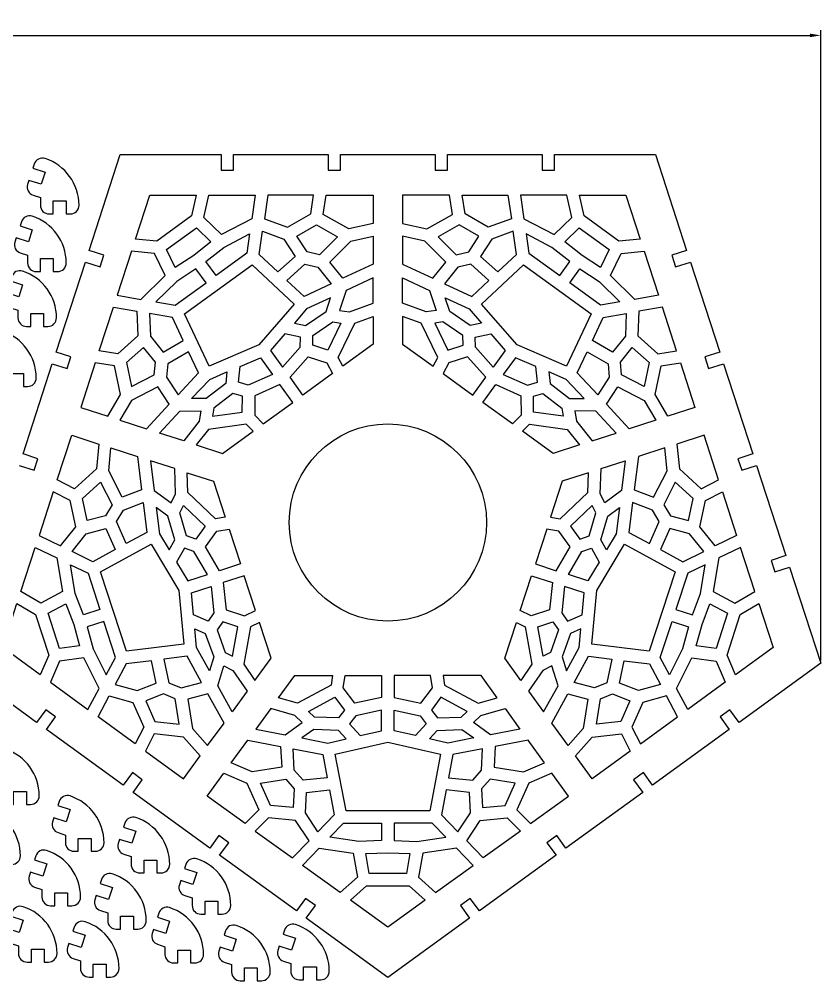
# Model space of a CAD drawing. Header units: millimetres. Extents: x 34 to 453, y 30 to 255.
# Drawn here: x 265.9 to 452.6, y 30.3 to 254.5 of the extents above; entities that cross this region are included whole.
import ezdxf

# ---------------------------------------------------------------- set-up
doc = ezdxf.new("R2010")
doc.units = ezdxf.units.MM
doc.layers.get('Defpoints').update_dxf_attribs({"color": 2})
for name, color, linetype in [('aussen', 1, 'Continuous'), ('bemassung', 5, 'Continuous'), ('innen', 7, 'Continuous'), ('kleinteile', 3, 'Continuous')]:
    doc.layers.add(name, color=color, linetype=linetype)
doc.styles.get("Standard").update_dxf_attribs({"font": 'arial.ttf'})
doc.dimstyles.new('ISO-25', dxfattribs={"dimtxt": 2.5, "dimasz": 2.5, "dimexe": 1.25, "dimexo": 0.625, "dimtad": 1, "dimtxsty": 'Standard', "dimcen": 2.5, "dimadec": 0, "dimazin": 0, "dimtfac": 1, "dimtmove": 0, "dimatfit": 3, "dimfxl": 1, "dimarcsym": 0})

# ---------------------------------------------------------------- blocks, each defined once
blk = doc.blocks.new('*D8')
at = {"layer": 'bemassung', "color": 0, "lineweight": -2}
for p, q in [((59.82, 150.28), (59.82, 251.98)), ((452.65, 104.98), (452.65, 251.98)), ((62.32, 250.73), (450.15, 250.73))]:
    blk.add_line(p, q, dxfattribs=at)
at = {"layer": 'bemassung', "color": 0}
for points in [[(62.32, 251.15), (62.32, 250.32), (59.82, 250.73)], [(450.15, 250.32), (450.15, 251.15), (452.65, 250.73)]]:
    blk.add_solid(points, dxfattribs=at)
at = {"layer": 'Defpoints', "color": 0}
for p in [(452.65, 250.73), (59.82, 149.65), (452.65, 104.35)]:
    blk.add_point(p, dxfattribs=at)
at = {"layer": 'bemassung', "color": 0, "insert": (256.23, 252.86), "char_height": 2.5, "attachment_point": 5}
blk.add_mtext('392,83', dxfattribs=at)

msp = doc.modelspace()

# ---------------------------------------------------------------- linework, layer by layer
msp.add_circle((351.761, 137.134), 23)
at = {"layer": 'aussen'}
for p, q in [((282.142, 200.58), (289.411, 222.951)), ((289.411, 222.951), (312.933, 222.951)), ((312.933, 222.951), (312.933, 219.326)), ((315.768, 222.951), (337.873, 222.951)), ((315.768, 219.326), (315.768, 222.951)), ((337.873, 222.951), (337.873, 219.326)), ((340.708, 222.951), (362.813, 222.951)), ((340.708, 219.326), (340.708, 222.951)), ((362.813, 222.951), (362.813, 219.326)), ((365.648, 222.951), (387.753, 222.951)), ((365.648, 219.326), (365.648, 222.951)), ((387.753, 222.951), (387.753, 219.326)), ((390.588, 222.951), (414.111, 222.951)), ((390.588, 219.326), (390.588, 222.951)), ((414.111, 222.951), (421.379, 200.58)), ((312.933, 219.326), (315.768, 219.326)), ((337.873, 219.326), (340.708, 219.326)), ((362.813, 219.326), (365.648, 219.326)), ((387.753, 219.326), (390.588, 219.326)), ((285.589, 199.46), (282.142, 200.58)), ((421.379, 200.58), (417.932, 199.46)), ((274.435, 176.861), (281.266, 197.884)), ((281.266, 197.884), (284.713, 196.763)), ((284.713, 196.763), (285.589, 199.46)), ((417.932, 199.46), (418.808, 196.763)), ((418.808, 196.763), (422.256, 197.884)), ((422.256, 197.884), (429.086, 176.861)), ((277.883, 175.741), (274.435, 176.861)), ((277.006, 173.044), (277.883, 175.741)), ((429.086, 176.861), (425.639, 175.741)), ((425.639, 175.741), (426.515, 173.044)), ((266.728, 153.142), (273.559, 174.164)), ((273.559, 174.164), (277.006, 173.044)), ((426.515, 173.044), (429.962, 174.164)), ((429.962, 174.164), (436.793, 153.142)), ((270.176, 152.021), (266.728, 153.142)), ((436.793, 153.142), (433.346, 152.021)), ((265.852, 150.445), (269.299, 149.325)), ((269.299, 149.325), (270.176, 152.021)), ((433.346, 152.021), (434.222, 149.325)), ((434.222, 149.325), (437.669, 150.445)), ((437.669, 150.445), (444.5, 129.422)), ((444.5, 129.422), (441.052, 128.302)), ((441.052, 128.302), (441.929, 125.605)), ((441.929, 125.605), (445.376, 126.726)), ((445.376, 126.726), (452.645, 104.355)), ((269.906, 90.529), (250.876, 104.355)), ((452.645, 104.355), (433.615, 90.529)), ((272.037, 93.461), (269.906, 90.529)), ((274.331, 91.795), (272.037, 93.461)), ((431.484, 93.461), (429.19, 91.795)), ((433.615, 90.529), (431.484, 93.461)), ((272.2, 88.862), (274.331, 91.795)), ((429.19, 91.795), (431.321, 88.862)), ((290.083, 75.869), (272.2, 88.862)), ((431.321, 88.862), (413.438, 75.869)), ((292.214, 78.802), (290.083, 75.869)), ((294.508, 77.135), (292.214, 78.802)), ((411.308, 78.802), (409.014, 77.135)), ((413.438, 75.869), (411.308, 78.802)), ((292.377, 74.203), (294.508, 77.135)), ((409.014, 77.135), (411.144, 74.203)), ((310.26, 61.21), (292.377, 74.203)), ((411.144, 74.203), (393.261, 61.21)), ((312.391, 64.142), (310.26, 61.21)), ((314.685, 62.476), (312.391, 64.142)), ((391.131, 64.142), (388.837, 62.476)), ((393.261, 61.21), (391.131, 64.142)), ((312.554, 59.543), (314.685, 62.476)), ((388.837, 62.476), (390.967, 59.543)), ((330.437, 46.55), (312.554, 59.543)), ((390.967, 59.543), (373.084, 46.55)), ((332.567, 49.483), (330.437, 46.55)), ((334.861, 47.816), (332.567, 49.483)), ((370.954, 49.483), (368.66, 47.816)), ((373.084, 46.55), (370.954, 49.483)), ((332.731, 44.884), (334.861, 47.816)), ((368.66, 47.816), (370.791, 44.884)), ((351.761, 31.058), (332.731, 44.884)), ((370.791, 44.884), (351.761, 31.058))]:
    msp.add_line(p, q, dxfattribs=at)
at = {"layer": 'innen'}
for points in [[(297.916, 202.753), (292.948, 203.237), (296.281, 213.495), (307.067, 213.495), (305.993, 208.621)], [(320.056, 207.972), (312.993, 204.29), (308.881, 208.252), (310.036, 213.495), (320.844, 213.495)], [(328.353, 205.991), (333.78, 209.146), (334.463, 213.495), (323.773, 213.495), (322.987, 207.983)], [(336.693, 209.002), (337.399, 213.495), (348.353, 213.495), (348.353, 206.875), (342.648, 205.601)], [(366.828, 209.002), (366.122, 213.495), (355.168, 213.495), (355.168, 206.875), (360.873, 205.601)], [(375.168, 205.991), (369.741, 209.146), (369.058, 213.495), (379.748, 213.495), (380.534, 207.983)], [(383.465, 207.972), (390.528, 204.29), (394.64, 208.252), (393.485, 213.495), (382.678, 213.495)], [(397.529, 208.621), (396.454, 213.495), (407.241, 213.495), (410.574, 203.237), (405.606, 202.753)], [(335.112, 206.566), (340.044, 203.749), (335.83, 199.556), (332.923, 200.23), (330.536, 203.906)], [(368.41, 206.566), (363.477, 203.749), (367.691, 199.556), (370.598, 200.23), (372.985, 203.906)], [(302.211, 196.576), (300.158, 200.797), (307.159, 205.884), (310.54, 202.627), (306.505, 199.422)], [(309.348, 197.977), (313.532, 201.3), (319.552, 204.439), (318.909, 199.929), (311.723, 194.708)], [(321.799, 199.657), (322.568, 205.046), (327.536, 203.201), (330.135, 199.199), (326.122, 195.589)], [(381.722, 199.657), (380.953, 205.046), (375.985, 203.201), (373.386, 199.199), (377.399, 195.589)], [(394.173, 197.977), (389.989, 201.3), (383.969, 204.439), (384.613, 199.929), (391.798, 194.708)], [(392.982, 202.627), (396.362, 205.884), (403.363, 200.797), (401.31, 196.576), (397.016, 199.422)], [(338.235, 197.858), (343.142, 202.74), (348.353, 203.904), (348.353, 197.403), (341.285, 194.095)], [(365.287, 197.858), (360.379, 202.74), (355.168, 203.904), (355.168, 197.403), (362.236, 194.095)], [(294.186, 189.177), (299.872, 194.756), (297.374, 199.892), (292.03, 200.413), (288.69, 190.135)], [(409.335, 189.177), (403.65, 194.756), (406.147, 199.892), (411.491, 200.413), (414.831, 190.135)], [(335.471, 196.662), (338.579, 192.828), (332.22, 189.851), (328.242, 193.595), (332.434, 197.367)], [(368.051, 196.662), (364.942, 192.828), (371.302, 189.851), (375.28, 193.595), (371.087, 197.367)], [(307.002, 196.272), (302.549, 193.32), (297.703, 188.565), (302.191, 187.783), (309.377, 193.003)], [(304.371, 185.782), (320.138, 197.237), (329.932, 188.022), (321.665, 178.556), (310.109, 173.62)], [(383.383, 197.237), (399.151, 185.782), (393.413, 173.62), (381.856, 178.556), (373.589, 188.022)], [(396.519, 196.272), (400.973, 193.32), (405.819, 188.565), (401.33, 187.783), (394.144, 193.003)], [(340.492, 186.611), (342.837, 186.263), (348.353, 188.265), (348.353, 194.201), (342.05, 191.251)], [(363.03, 186.611), (360.684, 186.263), (355.168, 188.265), (355.168, 194.201), (361.471, 191.251)], [(329.963, 183.649), (332.575, 183.102), (337.346, 186.355), (338.42, 189.551), (332.834, 186.937)], [(373.558, 183.649), (370.946, 183.102), (366.175, 186.355), (365.101, 189.551), (370.687, 186.937)], [(293.507, 180.673), (288.829, 176.488), (284.482, 177.182), (287.785, 187.349), (293.27, 186.393)], [(410.014, 180.673), (414.692, 176.488), (419.04, 177.182), (415.736, 187.349), (410.251, 186.393)], [(301.557, 184.949), (296.194, 185.884), (296.413, 180.589), (299.415, 176.88), (304.089, 179.581)], [(337.773, 177.358), (334.249, 178.485), (334.311, 180.776), (338.914, 183.913), (340.82, 183.63)], [(341.227, 173.577), (340.153, 175.62), (344.035, 183.612), (348.353, 185.179), (348.353, 178.755)], [(362.294, 173.577), (363.368, 175.62), (359.487, 183.612), (355.168, 185.179), (355.168, 178.755)], [(365.748, 177.358), (369.273, 178.485), (369.21, 180.776), (364.607, 183.913), (362.702, 183.63)], [(401.965, 184.949), (407.327, 185.884), (407.108, 180.589), (404.106, 176.88), (399.432, 179.581)], [(331.335, 178.007), (331.399, 180.385), (327.775, 181.144), (324.392, 177.27), (327.209, 173.394)], [(372.187, 178.007), (372.122, 180.385), (375.746, 181.144), (379.129, 177.27), (376.313, 173.394)], [(290.872, 174.424), (292.027, 168.862), (297.317, 171.574), (297.573, 174.547), (294.816, 177.953)], [(412.649, 174.424), (411.495, 168.862), (406.204, 171.574), (405.948, 174.547), (408.706, 177.953)], [(300.18, 171.022), (302.866, 166.881), (307.662, 172.009), (305.331, 176.949), (300.448, 174.128)], [(319.2, 169.191), (316.918, 169.864), (317.317, 173.545), (322.046, 175.566), (324.863, 171.689)], [(337.521, 174.394), (338.856, 171.855), (331.965, 166.848), (328.953, 170.993), (333.224, 175.768)], [(366, 174.394), (364.665, 171.855), (371.557, 166.848), (374.569, 170.993), (370.298, 175.768)], [(384.321, 169.191), (386.603, 169.864), (386.205, 173.545), (381.475, 175.566), (378.659, 171.689)], [(403.341, 171.022), (400.655, 166.881), (395.859, 172.009), (398.19, 176.949), (403.073, 174.128)], [(288.066, 173.673), (283.574, 174.39), (280.189, 163.972), (286.486, 161.926), (289.46, 166.958)], [(415.455, 173.673), (419.947, 174.39), (423.332, 163.972), (417.035, 161.926), (414.061, 166.958)], [(314.258, 172.239), (313.971, 169.586), (309.403, 166.053), (306.031, 166.019), (310.244, 170.524)], [(389.263, 172.239), (389.55, 169.586), (394.118, 166.053), (397.49, 166.019), (393.277, 170.524)], [(298.189, 168.763), (292.029, 165.604), (289.312, 161.008), (295.494, 158.999), (300.825, 164.698)], [(320.724, 162.19), (322.727, 160.136), (329.618, 165.143), (326.606, 169.289), (320.745, 166.702)], [(382.797, 162.19), (380.794, 160.136), (373.903, 165.143), (376.915, 169.289), (382.776, 166.702)], [(405.333, 168.763), (411.493, 165.604), (414.209, 161.008), (408.027, 158.999), (402.696, 164.698)], [(317.827, 162.867), (317.845, 166.567), (315.647, 167.216), (311.24, 163.808), (310.921, 161.908)], [(385.694, 162.867), (385.677, 166.567), (387.875, 167.216), (392.281, 163.808), (392.601, 161.908)], [(308.187, 163.141), (307.794, 160.802), (304.185, 156.175), (298.54, 158.009), (303.293, 163.092)], [(395.334, 163.141), (395.727, 160.802), (399.336, 156.175), (404.982, 158.009), (400.228, 163.092)], [(320.356, 158.414), (318.745, 160.066), (309.945, 158.844), (307.12, 155.222), (313.23, 153.236)], [(383.165, 158.414), (384.776, 160.066), (393.577, 158.844), (396.402, 155.222), (390.291, 153.236)], [(278.753, 145.012), (274.698, 147.072), (278.083, 157.49), (284.38, 155.444), (283.828, 149.625)], [(424.768, 145.012), (428.823, 147.072), (425.438, 157.49), (419.141, 155.444), (419.693, 149.625)], [(289.829, 143.035), (286.702, 149.211), (287.206, 154.526), (293.388, 152.517), (294.351, 144.773)], [(413.692, 143.035), (416.819, 149.211), (416.315, 154.526), (410.133, 152.517), (409.171, 144.773)], [(301.223, 141.706), (302.279, 143.829), (302.08, 149.693), (296.434, 151.528), (297.292, 144.621)], [(402.298, 141.706), (401.242, 143.829), (401.442, 149.693), (407.088, 151.528), (406.229, 144.621)], [(313.846, 138.377), (311.571, 137.987), (305.17, 144.149), (305.014, 148.74), (311.124, 146.755)], [(389.675, 138.377), (391.95, 137.987), (398.351, 144.149), (398.508, 148.74), (392.397, 146.755)], [(280.582, 142.755), (284.785, 146.576), (287.471, 141.272), (285.931, 138.717), (281.698, 137.582)], [(422.939, 142.755), (418.736, 146.576), (416.05, 141.272), (417.59, 138.717), (421.823, 137.582)], [(279.04, 136.15), (277.717, 142.286), (273.791, 144.28), (270.488, 134.113), (275.487, 131.662)], [(424.481, 136.15), (425.805, 142.286), (429.73, 144.28), (433.033, 134.113), (428.034, 131.662)], [(290.112, 140.036), (294.719, 141.808), (295.585, 134.84), (290.795, 132.213), (288.503, 137.366)], [(413.409, 140.036), (408.802, 141.808), (407.936, 134.84), (412.726, 132.213), (415.018, 137.366)], [(300.786, 130.777), (302.113, 133.092), (300.495, 138.635), (297.786, 140.644), (298.547, 134.524)], [(309.183, 136.261), (307.022, 133.257), (304.862, 134.025), (303.301, 139.371), (304.159, 141.097)], [(394.339, 136.261), (396.5, 133.257), (398.659, 134.025), (400.221, 139.371), (399.362, 141.097)], [(402.735, 130.777), (401.408, 133.092), (403.027, 138.635), (405.735, 140.644), (404.975, 134.524)], [(283.039, 127.959), (278.152, 130.356), (281.441, 134.511), (286.05, 135.746), (288.244, 130.814)], [(311.924, 135.105), (314.751, 135.59), (317.384, 127.489), (312.51, 125.905), (309.289, 131.443)], [(391.598, 135.105), (388.77, 135.59), (386.137, 127.489), (391.011, 125.905), (394.233, 131.443)], [(420.482, 127.959), (425.369, 130.356), (422.08, 134.511), (417.471, 135.746), (415.277, 130.814)], [(274.592, 128.871), (275.912, 121.016), (270.873, 118.33), (266.243, 121.049), (269.583, 131.327)], [(290.85, 107.096), (284.827, 125.632), (296.618, 132.099), (303.066, 121.312), (304.189, 108.795)], [(306.576, 130.338), (304.334, 131.135), (302.493, 127.922), (305.132, 123.508), (309.689, 124.989)], [(396.945, 130.338), (399.187, 131.135), (401.028, 127.922), (398.39, 123.508), (393.833, 124.989)], [(418.694, 125.632), (412.672, 107.096), (399.332, 108.795), (400.456, 121.312), (406.904, 132.099)], [(428.929, 128.871), (427.609, 121.016), (432.649, 118.33), (437.278, 121.049), (433.939, 131.327)], [(280.789, 115.599), (278.922, 120.604), (277.797, 127.3), (281.887, 125.294), (284.632, 116.847)], [(422.732, 115.599), (424.599, 120.604), (425.725, 127.3), (421.634, 125.294), (418.889, 116.847)], [(318.34, 115.359), (320.912, 116.629), (318.28, 124.731), (313.407, 123.147), (314.055, 116.774)], [(385.182, 115.359), (382.609, 116.629), (385.241, 124.731), (390.115, 123.147), (389.466, 116.774)], [(311.211, 116.073), (309.865, 114.111), (306.488, 115.627), (306.028, 120.75), (310.585, 122.23)], [(392.31, 116.073), (393.656, 114.111), (397.034, 115.627), (397.494, 120.75), (392.936, 122.23)], [(272.714, 106.202), (270.718, 101.626), (261.992, 107.966), (265.325, 118.225), (269.629, 115.697)], [(279.916, 108.378), (275.267, 107.73), (272.593, 115.96), (276.735, 118.169), (278.536, 113.342)], [(426.786, 118.169), (430.928, 115.96), (428.254, 107.73), (423.605, 108.378), (424.985, 113.342)], [(433.892, 115.697), (438.196, 118.225), (441.529, 107.966), (432.803, 101.626), (430.807, 106.202)], [(281.686, 112.841), (283.117, 107.693), (286.142, 101.615), (288.273, 105.642), (285.528, 114.089)], [(306.785, 112.315), (309.219, 111.222), (311.168, 105.786), (310.158, 102.569), (307.175, 107.967)], [(316.801, 112.813), (313.287, 113.973), (311.991, 112.083), (313.871, 106.84), (315.579, 105.948)], [(321.818, 113.842), (319.748, 112.821), (318.191, 104.073), (320.763, 100.267), (324.54, 105.465)], [(381.703, 113.842), (383.773, 112.821), (385.33, 104.073), (382.758, 100.267), (378.981, 105.465)], [(386.72, 112.813), (390.234, 113.973), (391.53, 112.083), (389.65, 106.84), (387.942, 105.948)], [(396.736, 112.315), (394.302, 111.222), (392.353, 105.786), (393.364, 102.569), (396.346, 107.967)], [(421.836, 112.841), (420.404, 107.693), (417.379, 101.615), (415.248, 105.642), (417.993, 114.089)], [(284.473, 98.46), (280.924, 105.591), (275.268, 104.802), (273.121, 99.881), (281.864, 93.529)], [(303.592, 98.55), (308.36, 99.825), (304.965, 105.971), (299.546, 105.28), (300.721, 99.764)], [(399.929, 98.55), (395.161, 99.825), (398.556, 105.971), (403.975, 105.28), (402.8, 99.764)], [(419.048, 98.46), (422.597, 105.591), (428.253, 104.802), (430.4, 99.881), (421.657, 93.529)], [(290.771, 104.163), (288.226, 99.351), (293.329, 97.923), (297.784, 99.633), (296.66, 104.913)], [(313.562, 103.73), (315.664, 102.633), (318.95, 97.771), (315.461, 92.969), (312.096, 99.06)], [(389.959, 103.73), (387.857, 102.633), (384.571, 97.771), (388.061, 92.969), (391.426, 99.06)], [(412.75, 104.163), (415.296, 99.351), (410.192, 97.923), (405.737, 99.633), (406.861, 104.913)], [(338.862, 101.459), (338.53, 99.175), (330.692, 94.991), (326.277, 96.261), (330.053, 101.459)], [(341.38, 98.62), (341.792, 101.459), (350.311, 101.459), (350.311, 96.335), (344.049, 94.982)], [(362.142, 98.62), (361.729, 101.459), (353.211, 101.459), (353.211, 96.335), (359.473, 94.982)], [(364.66, 101.459), (364.992, 99.175), (372.829, 94.991), (377.244, 96.261), (373.468, 101.459)], [(292.351, 95.186), (294.886, 89.444), (292.883, 85.523), (284.234, 91.807), (286.838, 96.728)], [(297.48, 90.748), (303.127, 90.128), (302.182, 95.997), (299.434, 97.16), (295.342, 95.59)], [(305.125, 95.958), (306.226, 89.123), (309.758, 85.119), (313.579, 90.378), (309.805, 97.209)], [(398.396, 95.958), (397.296, 89.123), (393.764, 85.119), (389.943, 90.378), (393.716, 97.209)], [(406.041, 90.748), (400.395, 90.128), (401.34, 95.997), (404.087, 97.16), (408.179, 95.59)], [(411.171, 95.186), (408.635, 89.444), (410.639, 85.523), (419.287, 91.807), (416.683, 96.728)], [(339.433, 96.37), (341.622, 93.387), (340.225, 91.57), (334.658, 91.737), (333.282, 93.086)], [(364.088, 96.37), (361.899, 93.387), (363.296, 91.57), (368.864, 91.737), (370.239, 93.086)], [(331.796, 90.482), (330.103, 92.143), (324.464, 93.765), (320.974, 88.963), (327.808, 87.645)], [(344.261, 92.061), (342.811, 90.175), (345.297, 87.431), (350.311, 88.576), (350.311, 93.368)], [(359.26, 92.061), (360.711, 90.175), (358.224, 87.431), (353.211, 88.576), (353.211, 93.368)], [(371.726, 90.482), (373.419, 92.143), (379.058, 93.765), (382.547, 88.963), (375.713, 87.645)], [(297.327, 87.848), (295.258, 83.798), (304.12, 77.359), (308.011, 82.715), (304.145, 87.099)], [(342.055, 86.69), (340.263, 88.668), (334.491, 88.841), (331.743, 86.886), (337.799, 85.718)], [(361.467, 86.69), (363.259, 88.668), (369.03, 88.841), (371.778, 86.886), (365.722, 85.718)], [(406.194, 87.848), (408.264, 83.798), (399.402, 77.359), (395.51, 82.715), (399.377, 87.099)], [(327.011, 80.057), (320.171, 78.991), (315.271, 81.113), (319.092, 86.372), (326.755, 84.894)], [(361.506, 69.922), (342.016, 69.922), (339.509, 83.134), (351.761, 85.933), (364.012, 83.134)], [(376.51, 80.057), (383.35, 78.991), (388.25, 81.113), (384.429, 86.372), (376.767, 84.894)], [(329.95, 79.4), (329.689, 84.329), (336.583, 82.999), (337.601, 77.632), (331.992, 77.045)], [(373.572, 79.4), (373.833, 84.329), (366.938, 82.999), (365.92, 77.632), (371.529, 77.045)], [(321.708, 70.134), (318.495, 66.915), (309.633, 73.353), (313.525, 78.709), (318.888, 76.387)], [(381.814, 70.134), (385.026, 66.915), (393.888, 73.353), (389.997, 78.709), (384.633, 76.387)], [(324.419, 71.176), (322.084, 76.355), (327.958, 77.27), (329.913, 75.015), (329.684, 70.639)], [(379.102, 71.176), (381.437, 76.355), (375.563, 77.27), (373.608, 75.015), (373.837, 70.639)], [(339.25, 68.941), (335.461, 65.033), (332.526, 69.446), (332.775, 74.211), (338.144, 74.773)], [(364.271, 68.941), (368.061, 65.033), (370.996, 69.446), (370.746, 74.211), (365.378, 74.773)], [(330.224, 67.669), (323.98, 68.306), (320.87, 65.189), (329.519, 58.905), (333.395, 62.903)], [(373.297, 67.669), (379.541, 68.306), (382.651, 65.189), (374.002, 58.905), (370.126, 62.903)], [(350.311, 62.981), (344.973, 62.752), (338.257, 63.751), (341.429, 67.022), (350.311, 67.022)], [(353.211, 62.981), (358.549, 62.752), (365.264, 63.751), (362.093, 67.022), (353.211, 67.022)], [(335.772, 61.189), (343.651, 60.017), (344.649, 54.394), (340.632, 50.831), (331.889, 57.184)], [(367.749, 61.189), (359.87, 60.017), (358.872, 54.394), (362.889, 50.831), (371.632, 57.184)], [(356.908, 59.92), (356.087, 55.298), (347.434, 55.298), (346.614, 59.92), (351.761, 60.141)], [(356.752, 52.398), (360.487, 49.086), (351.761, 42.746), (343.034, 49.086), (346.769, 52.398)]]:
    msp.add_lwpolyline(points, close=True, dxfattribs=at)
at = {"layer": 'kleinteile'}
for points in [[(271.869, 222.009, 0.4142136), (269.349, 220.725), (269.04, 219.774), (271.893, 218.847), (270.969, 216.003), (268.116, 216.93), (267.807, 215.979, 0.4142136), (269.091, 213.459), (270.795, 212.905), (270.795, 211.113, 0.4142136), (272.795, 209.113), (273.795, 209.113), (273.795, 212.113), (276.785, 212.113), (276.785, 209.113), (277.785, 209.113, 0.4142136), (279.785, 211.113, 0.3249197)], [(268.876, 208.563, 0.4142136), (266.356, 207.279), (266.046, 206.328), (268.9, 205.401), (267.976, 202.557), (265.123, 203.484), (264.814, 202.533, 0.4142136), (266.098, 200.013), (267.802, 199.459), (267.802, 197.667, 0.4142136), (269.802, 195.667), (270.802, 195.667), (270.802, 198.667), (273.792, 198.667), (273.792, 195.667), (274.792, 195.667, 0.4142136), (276.792, 197.667, 0.3249197)], [(266.618, 195.754, 0.4142136), (264.098, 194.47), (263.789, 193.518), (266.642, 192.591), (265.718, 189.748), (262.865, 190.675), (262.556, 189.724, 0.4142136), (263.84, 187.204), (265.544, 186.65), (265.544, 184.858, 0.4142136), (267.544, 182.858), (268.544, 182.858), (268.544, 185.858), (271.534, 185.858), (271.534, 182.858), (272.534, 182.858, 0.4142136), (274.534, 184.858, 0.3249197)], [(261.892, 181.751, 0.4142136), (259.372, 180.467), (259.063, 179.516), (261.916, 178.589), (260.992, 175.745), (258.139, 176.672), (257.83, 175.721, 0.4142136), (259.114, 173.201), (260.818, 172.647), (260.818, 170.855, 0.4142136), (262.818, 168.855), (263.818, 168.855), (263.818, 171.855), (266.808, 171.855), (266.808, 168.855), (267.808, 168.855, 0.4142136), (269.808, 170.855, 0.3249197)], [(262.592, 84.3, 0.4142136), (260.072, 83.016), (259.763, 82.065), (262.616, 81.138), (261.692, 78.294), (258.839, 79.221), (258.53, 78.27, 0.4142136), (259.814, 75.75), (261.518, 75.196), (261.518, 73.404, 0.4142136), (263.518, 71.404), (264.518, 71.404), (264.518, 74.404), (267.508, 74.404), (267.508, 71.404), (268.508, 71.404, 0.4142136), (270.508, 73.404, 0.3249197)], [(277.689, 73.36, 0.4142136), (275.169, 72.076), (274.86, 71.125), (277.713, 70.198), (276.789, 67.354), (273.936, 68.281), (273.627, 67.33, 0.4142136), (274.911, 64.81), (276.615, 64.256), (276.615, 62.464, 0.4142136), (278.615, 60.464), (279.615, 60.464), (279.615, 63.464), (282.605, 63.464), (282.605, 60.464), (283.605, 60.464, 0.4142136), (285.605, 62.464, 0.3249197)], [(258.216, 70.297, 0.4142136), (255.696, 69.013), (255.387, 68.062), (258.24, 67.135), (257.316, 64.291), (254.463, 65.218), (254.154, 64.267, 0.4142136), (255.438, 61.747), (257.142, 61.193), (257.142, 59.401, 0.4142136), (259.142, 57.401), (260.142, 57.401), (260.142, 60.401), (263.132, 60.401), (263.132, 57.401), (264.132, 57.401, 0.4142136), (266.132, 59.401, 0.3249197)], [(293.004, 68.328, 0.4142136), (290.484, 67.044), (290.175, 66.093), (293.028, 65.166), (292.104, 62.322), (289.251, 63.249), (288.942, 62.298, 0.4142136), (290.226, 59.778), (291.93, 59.224), (291.93, 57.432, 0.4142136), (293.93, 55.432), (294.93, 55.432), (294.93, 58.432), (297.92, 58.432), (297.92, 55.432), (298.92, 55.432, 0.4142136), (300.92, 57.432, 0.3249197)], [(272.219, 60.67, 0.4142136), (269.699, 59.386), (269.39, 58.435), (272.243, 57.508), (271.319, 54.664), (268.466, 55.591), (268.157, 54.64, 0.4142136), (269.441, 52.12), (271.145, 51.566), (271.145, 49.774, 0.4142136), (273.145, 47.774), (274.145, 47.774), (274.145, 50.774), (277.135, 50.774), (277.135, 47.774), (278.135, 47.774, 0.4142136), (280.135, 49.774, 0.3249197)], [(307.226, 58.701, 0.4142136), (304.706, 57.417), (304.397, 56.466), (307.25, 55.539), (306.326, 52.695), (303.473, 53.622), (303.164, 52.671, 0.4142136), (304.448, 50.151), (306.152, 49.597), (306.152, 47.805, 0.4142136), (308.152, 45.805), (309.152, 45.805), (309.152, 48.805), (312.142, 48.805), (312.142, 45.805), (313.142, 45.805, 0.4142136), (315.142, 47.805, 0.3249197)], [(287.534, 55.2, 0.4142136), (285.014, 53.916), (284.705, 52.965), (287.558, 52.038), (286.634, 49.194), (283.781, 50.121), (283.472, 49.17, 0.4142136), (284.756, 46.65), (286.461, 46.096), (286.461, 44.305, 0.4142136), (288.461, 42.305), (289.461, 42.305), (289.461, 45.305), (292.451, 45.305), (292.451, 42.305), (293.451, 42.305, 0.4142136), (295.451, 44.305, 0.3249197)], [(266.749, 47.542, 0.4142136), (264.229, 46.258), (263.92, 45.307), (266.773, 44.38), (265.849, 41.537), (262.996, 42.464), (262.687, 41.513, 0.4142136), (263.971, 38.992), (265.675, 38.439), (265.675, 36.647, 0.4142136), (267.675, 34.647), (268.675, 34.647), (268.675, 37.647), (271.665, 37.647), (271.665, 34.647), (272.665, 34.647, 0.4142136), (274.665, 36.647, 0.3249197)], [(300.881, 47.324, 0.4142136), (298.361, 46.039), (298.052, 45.088), (300.905, 44.161), (299.981, 41.318), (297.128, 42.245), (296.819, 41.294, 0.4142136), (298.103, 38.774), (299.807, 38.22), (299.807, 36.428, 0.4142136), (301.807, 34.428), (302.807, 34.428), (302.807, 37.428), (305.797, 37.428), (305.797, 34.428), (306.797, 34.428, 0.4142136), (308.797, 36.428, 0.3249197)], [(281.189, 44.042, 0.4142136), (278.669, 42.758), (278.36, 41.807), (281.213, 40.879), (280.289, 38.036), (277.436, 38.963), (277.127, 38.012, 0.4142136), (278.411, 35.492), (280.116, 34.938), (280.116, 33.146, 0.4142136), (282.116, 31.146), (283.116, 31.146), (283.116, 34.146), (286.106, 34.146), (286.106, 31.146), (287.106, 31.146, 0.4142136), (289.106, 33.146, 0.3249197)], [(316.415, 43.166, 0.4142136), (313.895, 41.882), (313.586, 40.931), (316.439, 40.004), (315.515, 37.161), (312.662, 38.088), (312.353, 37.137, 0.4142136), (313.637, 34.616), (315.341, 34.063), (315.341, 32.271, 0.4142136), (317.341, 30.271), (318.341, 30.271), (318.341, 33.271), (321.331, 33.271), (321.331, 30.271), (322.331, 30.271, 0.4142136), (324.331, 32.271, 0.3249197)], [(330.199, 43.385, 0.4142136), (327.679, 42.101), (327.37, 41.15), (330.223, 40.223), (329.299, 37.379), (326.446, 38.306), (326.137, 37.355, 0.4142136), (327.421, 34.835), (329.125, 34.282), (329.125, 32.49, 0.4142136), (331.125, 30.49), (332.125, 30.49), (332.125, 33.49), (335.115, 33.49), (335.115, 30.49), (336.115, 30.49, 0.4142136), (338.115, 32.49, 0.3249197)]]:
    msp.add_lwpolyline(points, format="xyb", close=True, dxfattribs=at)

# ---------------------------------------------------------------- dimensions: what is measured, and where the dimension line sits
at = {"layer": 'bemassung'}
dim = msp.add_linear_dim(base=(452.645, 250.733), p1=(59.818, 149.654), p2=(452.645, 104.355), dimstyle='ISO-25', override={"dimlfac": 1}, dxfattribs=at)
dim.commit()
dim.dimension.update_dxf_attribs({"geometry": '*D8', "text_midpoint": (256.232, 252.86)})

doc.saveas('drawing.dxf')
